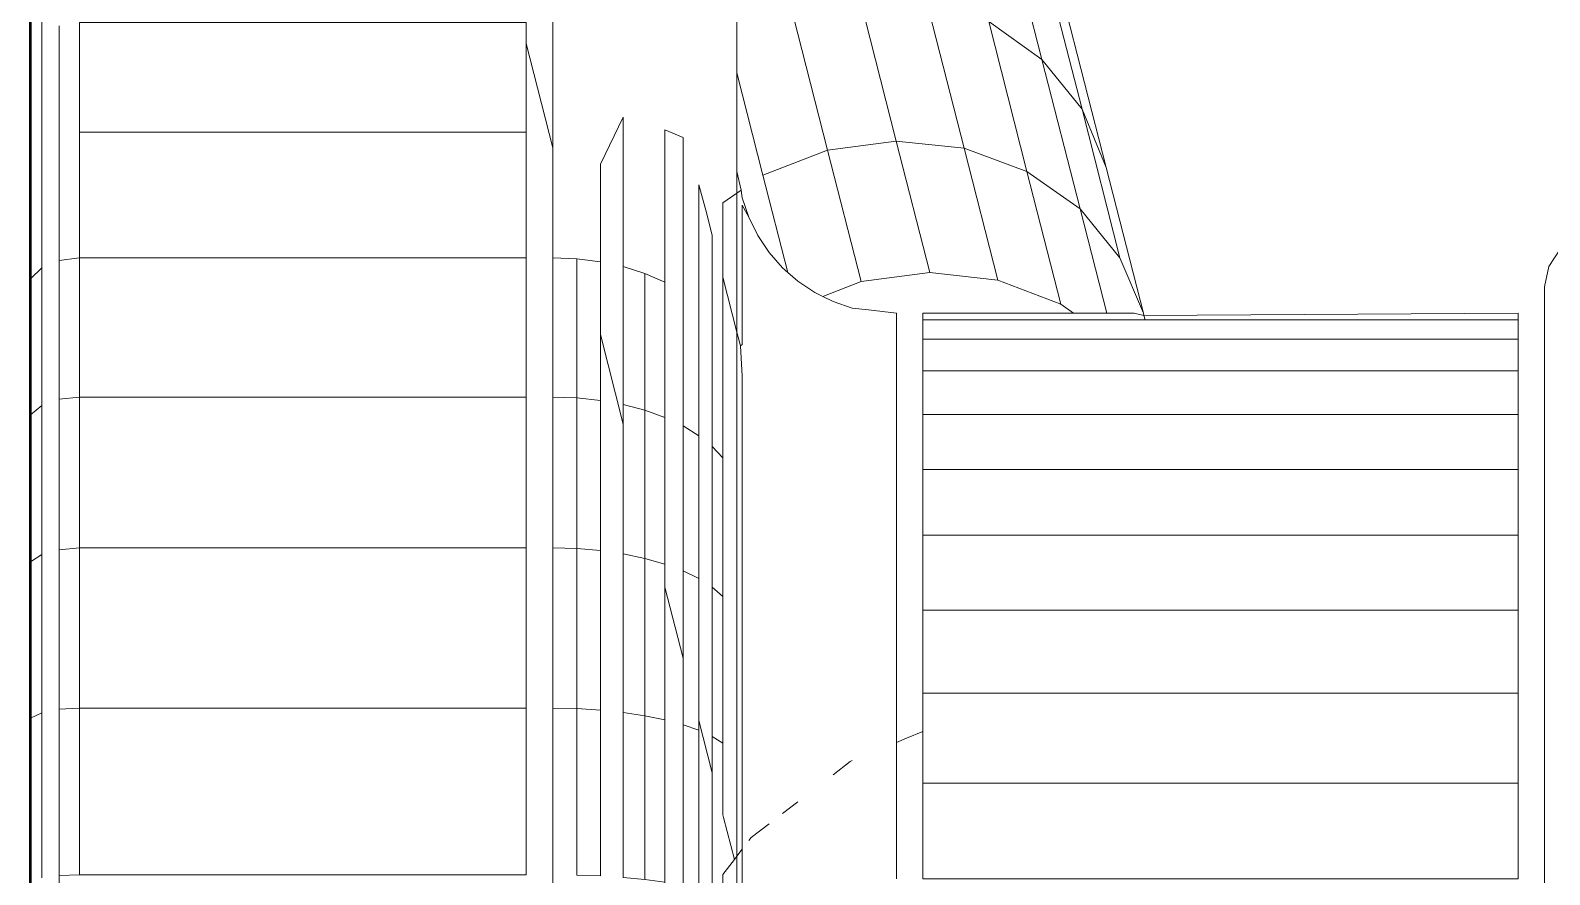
# Model space of a CAD drawing. Header units: millimetres. Extents: x 81693 to 98868, y 6565 to 11437.
# Drawn here: x 83268.793 to 83271.652, y 9398.367 to 9399.955 of the extents above; entities that cross this region are included whole.
import ezdxf

# ---------------------------------------------------------------- set-up
doc = ezdxf.new("R2010")
doc.units = ezdxf.units.MM
doc.layers.add('Moveis', color=1, linetype='Continuous', lineweight=9)
doc.layers.add('Parede Baixa', color=5, linetype='Continuous', lineweight=50)
doc.layers.add('Piso', color=55, linetype='Continuous')

# ---------------------------------------------------------------- blocks, each defined once
blk = doc.blocks.new('o')
at = {"layer": 'Moveis'}
for p, q in [((12553.032, 3257.1479), (12553.032, 3251.9879)), ((12553.3786, 3255.2505), (12553.3786, 3254.0492)), ((12554.8986, 3252.9781), (12554.8986, 3254.39)), ((12553.3321, 3254.1169), (12553.3321, 3253.8928)), ((12552.0706, 3253.7797), (12552.0706, 3254.0899)), ((12553.6786, 3253.9122), (12553.6786, 3254.092)), ((12553.7286, 3253.9122), (12553.7286, 3254.092)), ((12554.8486, 3253.9122), (12554.8486, 3254.092)), ((12552.103, 3253.773), (12552.103, 3254.0859)), ((12552.982, 3253.7706), (12552.982, 3254.0844)), ((12553.3522, 3254.0836), (12553.3737, 3254.0556)), ((12553.3737, 3254.0556), (12553.3535, 3253.9767)), ((12553.3737, 3254.0556), (12553.3786, 3254.0492)), ((12553.3786, 3254.0492), (12553.3885, 3254.0362)), ((12553.3786, 3254.0492), (12553.3786, 3253.0635)), ((12553.4009, 3254.0201), (12553.4055, 3254.0141)), ((12553.4055, 3254.0141), (12553.4391, 3253.9883)), ((12553.3535, 3253.9767), (12553.3522, 3253.9714)), ((12553.4644, 3253.9689), (12553.4932, 3253.9468)), ((12553.3321, 3253.8928), (12553.3069, 3253.7941)), ((12553.5594, 3253.896), (12553.5917, 3253.8712)), ((12553.6786, 3253.8352), (12553.6786, 3253.9122)), ((12553.7286, 3253.8145), (12553.7286, 3253.9122)), ((12554.8486, 3253.7427), (12554.8486, 3253.9122)), ((12553.5917, 3253.8712), (12553.5957, 3253.8695)), ((12553.6786, 3253.8352), (12553.6979, 3253.8272)), ((12553.6786, 3253.7515), (12553.6786, 3253.8352)), ((12553.6979, 3253.8272), (12553.7286, 3253.8145)), ((12553.7286, 3253.8145), (12553.7286, 3253.7615)), ((12552.0706, 3253.4819), (12552.0706, 3253.7797)), ((12552.103, 3253.4726), (12552.103, 3253.773)), ((12552.982, 3253.4694), (12552.982, 3253.7706)), ((12553.6786, 3253.7427), (12553.6786, 3253.7515)), ((12553.7286, 3253.7615), (12553.7286, 3253.7427)), ((12553.6786, 3253.6093), (12553.6786, 3253.7427)), ((12553.7286, 3253.5896), (12553.7286, 3253.7427)), ((12554.8486, 3253.5862), (12554.8486, 3253.7427)), ((12553.243, 3253.5433), (12553.2771, 3253.6769)), ((12553.6786, 3253.5862), (12553.6786, 3253.6093)), ((12553.6786, 3253.4453), (12553.6786, 3253.5862)), ((12553.7286, 3253.5862), (12553.7286, 3253.5896)), ((12553.7286, 3253.4453), (12553.7286, 3253.5862)), ((12554.8486, 3253.4453), (12554.8486, 3253.5862)), ((12552.0706, 3253.2012), (12552.0706, 3253.4819)), ((12552.103, 3253.1895), (12552.103, 3253.4726)), ((12552.982, 3253.1854), (12552.982, 3253.4694)), ((12553.6786, 3253.4119), (12553.6786, 3253.4453)), ((12553.7286, 3253.424), (12553.7286, 3253.4453)), ((12554.8486, 3253.322), (12554.8486, 3253.4453)), ((12553.6786, 3253.322), (12553.6786, 3253.4119)), ((12553.7286, 3253.3943), (12553.7286, 3253.424)), ((12553.7286, 3253.322), (12553.7286, 3253.3943)), ((12553.6786, 3253.2281), (12553.6786, 3253.322)), ((12553.7286, 3253.2184), (12553.7286, 3253.322)), ((12554.8486, 3253.2184), (12554.8486, 3253.322)), ((12553.1217, 3253.0679), (12553.1646, 3253.2362)), ((12552.0706, 3252.942), (12552.0706, 3253.2012)), ((12553.6786, 3253.2184), (12553.6786, 3253.2281)), ((12553.6786, 3253.1918), (12553.6786, 3253.2184)), ((12553.7286, 3253.1853), (12553.7286, 3253.2184)), ((12554.8486, 3253.136), (12554.8486, 3253.2184)), ((12552.103, 3252.9282), (12552.103, 3253.1895)), ((12552.982, 3252.9233), (12552.982, 3253.1854)), ((12553.6786, 3253.136), (12553.6786, 3253.1918)), ((12553.7286, 3253.136), (12553.7286, 3253.1853)), ((12553.6786, 3253.0763), (12553.6786, 3253.136)), ((12553.7286, 3253.0763), (12553.7286, 3253.136)), ((12554.8486, 3253.0763), (12554.8486, 3253.136)), ((12553.3786, 3252.8016), (12553.3786, 3253.0635)), ((12553.6786, 3253.04), (12553.6786, 3253.0763)), ((12553.7286, 3253.04), (12553.7286, 3253.0763)), ((12554.8486, 3253.04), (12554.8486, 3253.0763)), ((12553.6786, 3253.0279), (12553.6786, 3253.04)), ((12553.7286, 3253.0279), (12553.7286, 3253.04)), ((12554.1445, 3253.0318), (12554.1259, 3253.0279)), ((12554.1435, 3253.0279), (12554.1445, 3253.0318)), ((12554.1466, 3253.04), (12554.1445, 3253.0318)), ((12554.8486, 3253.0279), (12554.1445, 3253.0318)), ((12554.8486, 3253.0279), (12554.8486, 3253.04)), ((12553.5594, 3253.0056), (12553.54, 3252.996)), ((12553.5957, 3253.0179), (12553.5594, 3253.0056)), ((12553.6259, 3253.0215), (12553.5957, 3253.0179)), ((12553.6786, 3253.0279), (12553.6259, 3253.0215)), ((12553.761, 3253.0279), (12553.7286, 3253.0279)), ((12553.8855, 3253.0279), (12553.761, 3253.0279)), ((12553.9924, 3253.0279), (12553.8855, 3253.0279)), ((12554.0122, 3253.0279), (12553.9924, 3253.0279)), ((12554.0744, 3253.0279), (12554.0122, 3253.0279)), ((12554.1435, 3253.0279), (12554.0735, 3252.7536)), ((12554.1259, 3253.0279), (12554.0744, 3253.0279)), ((12553.525, 3252.9886), (12553.4932, 3252.9673)), ((12553.54, 3252.996), (12553.525, 3252.9886)), ((12554.8986, 3252.9781), (12554.9062, 3252.9397)), ((12552.0489, 3252.9627), (12552.0706, 3252.942)), ((12553.4743, 3252.9508), (12553.4644, 3252.9421)), ((12553.4932, 3252.9673), (12553.4743, 3252.9508)), ((12552.0706, 3252.7085), (12552.0706, 3252.942)), ((12552.103, 3252.6927), (12552.103, 3252.9282)), ((12552.982, 3252.6871), (12552.982, 3252.9233)), ((12553.032, 3252.9233), (12553.0772, 3252.9252)), ((12553.4644, 3252.9421), (12553.4391, 3252.9133)), ((12554.9062, 3252.9397), (12554.9279, 3252.9072)), ((12553.4391, 3252.9133), (12553.4178, 3252.8814)), ((12553.4178, 3252.8814), (12553.4009, 3252.847)), ((12553.4009, 3252.847), (12553.3885, 3252.8107)), ((12553.3786, 3252.761), (12553.3786, 3252.8016)), ((12553.3885, 3252.8107), (12553.3866, 3252.796)), ((12553.3866, 3252.796), (12553.3786, 3252.761)), ((12553.3786, 3252.761), (12553.3786, 3252.5756)), ((12553.9478, 3252.2607), (12554.0735, 3252.7536)), ((12553.032, 3252.7164), (12552.982, 3252.5204)), ((12552.0706, 3252.5044), (12552.0706, 3252.7085)), ((12552.103, 3252.4868), (12552.103, 3252.6927)), ((12552.982, 3252.5204), (12552.982, 3252.6871)), ((12553.2771, 3252.6972), (12553.243, 3252.6824)), ((12553.3786, 3252.4756), (12553.3786, 3252.5756)), ((12552.982, 3252.4806), (12552.982, 3252.5204)), ((12552.0706, 3252.3327), (12552.0706, 3252.5044))]:
    blk.add_line(p, q, dxfattribs=at)
for points, invisible_edges in [([(12552.982, 3254.0844), (12553.032, 3257.1479), (12552.982, 3253.7706)], 3), ([(12552.982, 3254.0844), (12553.032, 3257.1479), (12552.982, 3253.7706)], 3), ([(12552.982, 3254.0844), (12553.032, 3257.1479), (12552.982, 3253.7706)], 3), ([(12552.982, 3254.0844), (12553.032, 3257.1479), (12552.982, 3253.7706)], 3), ([(12552.982, 3254.0844), (12553.032, 3257.1479), (12552.982, 3253.7706)], 3), ([(12552.0706, 3253.7797), (12552.103, 3257.1402), (12552.0706, 3253.4819)], 3), ([(12553.1217, 3254.0866), (12553.1217, 3257.0554), (12553.1217, 3253.7743)], 3), ([(12553.1217, 3253.7743), (12553.1217, 3257.0554), (12553.1217, 3253.4744)], 3), ([(12552.103, 3255.3628), (12552.103, 3253.1895), (12552.103, 3255.6631)], 3), ([(12552.103, 3253.1895), (12552.103, 3255.3628), (12552.103, 3253.4726)], 3), ([(12552.103, 3253.4726), (12552.103, 3255.3628), (12552.103, 3255.0499)], 13), ([(12553.3885, 3255.2635), (12553.3786, 3254.0492), (12553.3786, 3255.2505)], 1), ([(12553.3737, 3254.0556), (12553.3786, 3255.2505), (12553.3786, 3254.0492)], 1), ([(12552.103, 3253.4726), (12552.103, 3255.0499), (12552.103, 3254.7294)], 13), ([(12552.0706, 3254.0899), (12552.0706, 3254.728), (12552.0706, 3253.7797)], 3), ([(12552.103, 3253.4726), (12552.103, 3254.7294), (12552.103, 3254.4064)], 13), ([(12553.3786, 3254.0492), (12553.3885, 3254.4575), (12553.3885, 3254.0362)], 3), ([(12553.3885, 3254.0362), (12553.3885, 3254.4575), (12553.3885, 3254.2386)], 1), ([(12552.103, 3253.4726), (12552.103, 3254.4064), (12552.103, 3254.0859)], 13), ([(12553.3522, 3254.4193), (12553.3522, 3254.0836), (12553.3522, 3254.1245)], 1), ([(12553.3522, 3254.0836), (12553.3522, 3254.4193), (12553.3737, 3254.0556)], 3), ([(12554.9062, 3252.9397), (12554.8986, 3254.39), (12554.9098, 3254.4171)], 13), ([(12554.9062, 3252.9397), (12554.9098, 3254.4171), (12554.9279, 3252.9072)], 3), ([(12554.8486, 3254.092), (12554.8986, 3254.39), (12554.8486, 3253.9122)], 3), ([(12554.8486, 3253.9122), (12554.8986, 3254.39), (12554.8986, 3252.9781)], 13), ([(12554.8486, 3254.092), (12554.8986, 3254.39), (12554.8486, 3253.9122)], 3), ([(12554.8486, 3253.9122), (12554.8986, 3254.39), (12554.8986, 3252.9781)], 13), ([(12554.8486, 3254.092), (12554.8986, 3254.39), (12554.8486, 3253.9122)], 3), ([(12554.8486, 3253.9122), (12554.8986, 3254.39), (12554.8986, 3252.9781)], 13), ([(12554.8486, 3254.092), (12554.8986, 3254.39), (12554.8486, 3253.9122)], 3), ([(12554.8486, 3253.9122), (12554.8986, 3254.39), (12554.8986, 3252.9781)], 13), ([(12554.8486, 3254.092), (12554.8986, 3254.39), (12554.8486, 3253.9122)], 3), ([(12554.8486, 3253.9122), (12554.8986, 3254.39), (12554.8986, 3252.9781)], 13), ([(12554.8986, 3254.39), (12554.9062, 3252.9397), (12554.8986, 3252.9781)], 1), ([(12553.243, 3254.2477), (12553.243, 3253.7927), (12553.243, 3254.0979)], 1), ([(12553.243, 3253.7927), (12553.243, 3254.2477), (12553.2626, 3254.2003)], 13), ([(12553.3069, 3254.1098), (12553.3321, 3254.1169), (12553.3069, 3253.8125)], 3), ([(12553.3069, 3253.8125), (12553.3321, 3254.1169), (12553.3069, 3253.7941)], 3), ([(12553.3069, 3253.7941), (12553.3321, 3254.1169), (12553.3321, 3253.8928)], 1), ([(12552.0489, 3253.7897), (12552.0706, 3254.0899), (12552.0706, 3253.7797)], 1), ([(12553.2053, 3254.0931), (12553.1646, 3253.7788), (12553.1646, 3254.0894)], 1), ([(12553.1646, 3253.7788), (12553.2053, 3254.0931), (12553.2053, 3253.785)], 1), ([(12553.1646, 3254.0894), (12553.1646, 3253.4806), (12553.1646, 3253.2362)], 13), ([(12553.1646, 3253.4806), (12553.1646, 3254.0894), (12553.1646, 3253.7788)], 1), ([(12553.243, 3254.0979), (12553.2053, 3253.785), (12553.2053, 3254.0931)], 1), ([(12553.2053, 3253.785), (12553.243, 3254.0979), (12553.243, 3253.7927)], 1), ([(12553.3069, 3254.1098), (12553.2771, 3253.802), (12553.2771, 3254.1035)], 1), ([(12553.2771, 3253.802), (12553.3069, 3254.1098), (12553.3069, 3253.8125)], 1), ([(12553.2771, 3253.6769), (12553.2771, 3254.1035), (12553.2771, 3253.802)], 1), ([(12554.8486, 3254.092), (12553.7286, 3253.9122), (12553.7286, 3254.092)], 1), ([(12553.7286, 3253.9122), (12554.8486, 3254.092), (12554.8486, 3253.9122)], 1), ([(12552.1413, 3254.0844), (12552.103, 3253.773), (12552.103, 3254.0859)], 1), ([(12552.103, 3253.4726), (12552.103, 3254.0859), (12552.103, 3253.773)], 1), ([(12552.103, 3253.773), (12552.1413, 3254.0844), (12552.1413, 3253.7706)], 1), ([(12552.982, 3254.0844), (12552.1413, 3253.7706), (12552.1413, 3254.0844)], 1), ([(12552.1413, 3253.7706), (12552.982, 3254.0844), (12552.982, 3253.7706)], 1), ([(12553.032, 3253.7706), (12553.0772, 3254.085), (12553.0772, 3253.7715)], 1), ([(12553.1217, 3254.0866), (12553.0772, 3253.7715), (12553.0772, 3254.085)], 1), ([(12553.0772, 3253.7715), (12553.1217, 3254.0866), (12553.1217, 3253.7743)], 1), ([(12553.3786, 3253.0635), (12553.3535, 3253.9767), (12553.3737, 3254.0556)], 13), ([(12553.3786, 3253.0635), (12553.3737, 3254.0556), (12553.3786, 3254.0492)], 1), ([(12553.3786, 3254.0492), (12553.3851, 3253.0892), (12553.3786, 3253.0635)], 1), ([(12553.3851, 3253.0892), (12553.3786, 3254.0492), (12553.3885, 3254.0362)], 13), ([(12553.3851, 3253.0892), (12553.3885, 3254.0362), (12553.3885, 3253.1463)], 3), ([(12553.3885, 3253.4478), (12553.3885, 3254.0362), (12553.3885, 3254.0249)], 13), ([(12553.3885, 3253.4478), (12553.3885, 3254.0249), (12553.3885, 3253.8197)], 13), ([(12553.3535, 3253.9767), (12553.3522, 3253.8367), (12553.3522, 3253.9714)], 1), ([(12553.3522, 3253.8367), (12553.3535, 3253.9767), (12553.3522, 3253.5605)], 3), ([(12553.3522, 3253.5605), (12553.3535, 3253.9767), (12553.3522, 3253.3001)], 3), ([(12553.3321, 3253.8928), (12553.3069, 3253.5271), (12553.3069, 3253.7941)], 1), ([(12553.3069, 3253.5271), (12553.3321, 3253.8928), (12553.3069, 3253.2581)], 3), ([(12553.3321, 3253.0338), (12553.3321, 3253.8928), (12553.3321, 3253.2783)], 3), ([(12553.3321, 3253.2783), (12553.3321, 3253.8928), (12553.3321, 3253.5431)], 3), ([(12553.3321, 3253.5431), (12553.3321, 3253.8928), (12553.3321, 3253.8242)], 1), ([(12554.8486, 3253.9122), (12553.7286, 3253.8145), (12553.7286, 3253.9122)], 1), ([(12553.7286, 3253.8145), (12554.8486, 3253.9122), (12553.7286, 3253.7615)], 3), ([(12553.7286, 3253.7615), (12554.8486, 3253.9122), (12553.7286, 3253.7427)], 3), ([(12553.7286, 3253.7427), (12554.8486, 3253.9122), (12554.8486, 3253.7427)], 1), ([(12554.8486, 3253.4453), (12554.8486, 3253.7427), (12554.8486, 3253.9122)], 13), ([(12554.8486, 3253.4453), (12554.8486, 3253.7427), (12554.8486, 3253.9122)], 13), ([(12554.8486, 3253.4453), (12554.8486, 3253.7427), (12554.8486, 3253.9122)], 13), ([(12554.8486, 3253.4453), (12554.8486, 3253.7427), (12554.8486, 3253.9122)], 13), ([(12554.8486, 3253.4453), (12554.8486, 3253.7427), (12554.8486, 3253.9122)], 13), ([(12553.3522, 3253.8367), (12553.3321, 3253.5431), (12553.3321, 3253.8242)], 1), ([(12553.3321, 3253.5431), (12553.3522, 3253.8367), (12553.3522, 3253.5605)], 1), ([(12553.3069, 3253.5271), (12553.2771, 3253.802), (12553.3069, 3253.8125)], 13), ([(12553.3069, 3253.5271), (12553.2771, 3253.6769), (12553.2771, 3253.802)], 13), ([(12553.3069, 3253.5271), (12553.3069, 3253.8125), (12553.3069, 3253.7941)], 1), ([(12553.3885, 3253.4478), (12553.3885, 3253.8197), (12553.3885, 3253.6264)], 1), ([(12552.0489, 3253.4957), (12552.0706, 3253.7797), (12552.0706, 3253.4819)], 1), ([(12552.1413, 3253.7706), (12552.103, 3253.4726), (12552.103, 3253.773)], 1), ([(12553.1217, 3253.4744), (12553.0772, 3253.7715), (12553.1217, 3253.7743)], 1), ([(12553.2053, 3253.785), (12553.1646, 3253.4806), (12553.1646, 3253.7788)], 1), ([(12553.1646, 3253.4806), (12553.2053, 3253.785), (12553.2053, 3253.4891)], 1), ([(12553.243, 3253.7927), (12553.2053, 3253.4891), (12553.2053, 3253.785)], 1), ([(12553.2053, 3253.4891), (12553.243, 3253.7927), (12553.243, 3253.5433)], 13), ([(12553.243, 3253.7927), (12553.2771, 3253.6769), (12553.243, 3253.5433)], 1), ([(12552.103, 3253.4726), (12552.1413, 3253.7706), (12552.1413, 3253.4694)], 1), ([(12552.1413, 3253.7706), (12552.982, 3253.4694), (12552.1413, 3253.4694)], 1), ([(12552.982, 3253.4694), (12552.1413, 3253.7706), (12552.982, 3253.7706)], 1), ([(12552.982, 3252.5204), (12552.982, 3253.4694), (12552.982, 3253.7706)], 13), ([(12552.982, 3252.5204), (12552.982, 3253.7706), (12553.032, 3252.7164)], 3), ([(12552.982, 3252.5204), (12552.982, 3253.4694), (12552.982, 3253.7706)], 13), ([(12552.982, 3252.5204), (12552.982, 3253.7706), (12553.032, 3252.7164)], 3), ([(12552.982, 3252.5204), (12552.982, 3253.4694), (12552.982, 3253.7706)], 13), ([(12552.982, 3252.5204), (12552.982, 3253.7706), (12553.032, 3252.7164)], 3), ([(12552.982, 3252.5204), (12552.982, 3253.4694), (12552.982, 3253.7706)], 13), ([(12552.982, 3252.5204), (12552.982, 3253.7706), (12553.032, 3252.7164)], 3), ([(12552.982, 3252.5204), (12552.982, 3253.4694), (12552.982, 3253.7706)], 13), ([(12552.982, 3252.5204), (12552.982, 3253.7706), (12553.032, 3252.7164)], 3), ([(12553.032, 3253.4694), (12553.0772, 3253.7715), (12553.0772, 3253.4706)], 1), ([(12553.0772, 3253.7715), (12553.1217, 3253.4744), (12553.0772, 3253.4706)], 1), ([(12554.8486, 3253.7427), (12553.7286, 3253.5896), (12553.7286, 3253.7427)], 1), ([(12553.7286, 3253.5896), (12554.8486, 3253.7427), (12553.7286, 3253.5862)], 3), ([(12553.7286, 3253.5862), (12554.8486, 3253.7427), (12554.8486, 3253.5862)], 1), ([(12554.8486, 3253.7427), (12554.8486, 3253.4453), (12554.8486, 3253.5862)], 1), ([(12554.8486, 3253.7427), (12554.8486, 3253.4453), (12554.8486, 3253.5862)], 1), ([(12554.8486, 3253.7427), (12554.8486, 3253.4453), (12554.8486, 3253.5862)], 1), ([(12554.8486, 3253.7427), (12554.8486, 3253.4453), (12554.8486, 3253.5862)], 1), ([(12554.8486, 3253.7427), (12554.8486, 3253.4453), (12554.8486, 3253.5862)], 1), ([(12553.243, 3253.2238), (12553.243, 3253.5433), (12553.2771, 3253.6769)], 13), ([(12553.243, 3253.2238), (12553.2771, 3253.6769), (12553.2771, 3253.5126)], 13), ([(12553.2771, 3253.6769), (12553.3069, 3253.5271), (12553.2771, 3253.5126)], 1), ([(12553.7286, 3253.5862), (12554.8486, 3253.4453), (12553.7286, 3253.4453)], 1), ([(12554.8486, 3253.4453), (12553.7286, 3253.5862), (12554.8486, 3253.5862)], 1), ([(12553.3522, 3253.3001), (12553.3321, 3253.5431), (12553.3522, 3253.5605)], 1), ([(12553.2053, 3253.4891), (12553.243, 3253.5433), (12553.243, 3253.4999)], 1), ([(12553.243, 3253.5433), (12553.243, 3253.2238), (12553.243, 3253.4999)], 1), ([(12553.3069, 3253.5271), (12553.2771, 3253.2398), (12553.2771, 3253.5126)], 1), ([(12553.2771, 3253.2398), (12553.3069, 3253.5271), (12553.3069, 3253.2581)], 1), ([(12553.3321, 3253.5431), (12553.3522, 3253.3001), (12553.3321, 3253.2783)], 1), ([(12552.0706, 3253.2012), (12552.0489, 3253.4957), (12552.0706, 3253.4819)], 1), ([(12553.2053, 3253.2103), (12553.1646, 3253.4806), (12553.2053, 3253.4891)], 1), ([(12553.243, 3253.2238), (12553.2053, 3253.4891), (12553.243, 3253.4999)], 1), ([(12553.2053, 3253.4891), (12553.243, 3253.2238), (12553.2053, 3253.2103)], 1), ([(12553.2771, 3253.2398), (12553.2771, 3252.988), (12553.2771, 3253.5126)], 2), ([(12552.0706, 3253.4819), (12552.0706, 3252.942), (12552.0706, 3253.2012)], 1), ([(12552.0706, 3252.5044), (12552.0706, 3253.4819), (12552.0706, 3252.3327)], 3), ([(12552.0706, 3252.3327), (12552.0706, 3253.4819), (12552.0706, 3252.1963)], 3), ([(12552.0706, 3252.1963), (12552.0706, 3253.4819), (12552.0706, 3252.0974)], 3), ([(12552.0706, 3252.0974), (12552.0706, 3253.4819), (12552.0706, 3252.0373)], 3), ([(12552.0706, 3252.0172), (12552.0706, 3253.4819), (12552.103, 3251.9955)], 3), ([(12552.103, 3253.4726), (12552.1413, 3253.1854), (12552.103, 3253.1895)], 1), ([(12552.1413, 3253.1854), (12552.103, 3253.4726), (12552.1413, 3253.4694)], 1), ([(12552.1413, 3253.4694), (12552.982, 3253.1854), (12552.1413, 3253.1854)], 1), ([(12552.982, 3253.1854), (12552.1413, 3253.4694), (12552.982, 3253.4694)], 1), ([(12552.982, 3253.4694), (12552.982, 3252.9233), (12552.982, 3253.1854)], 1), ([(12552.982, 3253.4694), (12552.982, 3252.9233), (12552.982, 3253.1854)], 1), ([(12552.982, 3253.4694), (12552.982, 3252.9233), (12552.982, 3253.1854)], 1), ([(12552.982, 3253.4694), (12552.982, 3252.9233), (12552.982, 3253.1854)], 1), ([(12552.982, 3253.4694), (12552.982, 3252.9233), (12552.982, 3253.1854)], 1), ([(12553.0772, 3253.187), (12553.032, 3253.4694), (12553.0772, 3253.4706)], 1), ([(12553.1217, 3253.1918), (12553.0772, 3253.4706), (12553.1217, 3253.4744)], 1), ([(12553.0772, 3253.4706), (12553.1217, 3253.1918), (12553.0772, 3253.187)], 1), ([(12553.1646, 3253.2362), (12553.1217, 3253.1918), (12553.1217, 3253.4744)], 13), ([(12553.2053, 3253.2103), (12553.1646, 3253.2362), (12553.1646, 3253.4806)], 13), ([(12553.3885, 3253.1463), (12553.3885, 3253.4478), (12553.3885, 3253.287)], 1), ([(12554.8486, 3253.4453), (12553.7286, 3253.424), (12553.7286, 3253.4453)], 1), ([(12553.7286, 3253.424), (12554.8486, 3253.4453), (12553.7286, 3253.3943)], 3), ([(12553.7286, 3253.3943), (12554.8486, 3253.4453), (12553.7286, 3253.322)], 3), ([(12553.7286, 3253.322), (12554.8486, 3253.4453), (12554.8486, 3253.322)], 1), ([(12554.8486, 3253.4453), (12554.8486, 3253.2184), (12554.8486, 3253.322)], 1), ([(12554.8486, 3253.0763), (12554.8486, 3253.4453), (12554.8486, 3253.04)], 3), ([(12554.8486, 3253.4453), (12554.8486, 3253.2184), (12554.8486, 3253.322)], 1), ([(12554.8486, 3253.0763), (12554.8486, 3253.4453), (12554.8486, 3253.04)], 3), ([(12554.8486, 3253.4453), (12554.8486, 3253.2184), (12554.8486, 3253.322)], 1), ([(12554.8486, 3253.0763), (12554.8486, 3253.4453), (12554.8486, 3253.04)], 3), ([(12554.8486, 3253.4453), (12554.8486, 3253.2184), (12554.8486, 3253.322)], 1), ([(12554.8486, 3253.0763), (12554.8486, 3253.4453), (12554.8486, 3253.04)], 3), ([(12554.8486, 3253.4453), (12554.8486, 3253.2184), (12554.8486, 3253.322)], 1), ([(12554.8486, 3253.0763), (12554.8486, 3253.4453), (12554.8486, 3253.04)], 3), ([(12553.7286, 3253.322), (12554.8486, 3253.2184), (12553.7286, 3253.2184)], 1), ([(12554.8486, 3253.2184), (12553.7286, 3253.322), (12554.8486, 3253.322)], 1), ([(12553.3522, 3253.3001), (12553.3522, 3252.9601), (12553.3522, 3253.0597)], 1), ([(12553.3522, 3252.9601), (12553.3522, 3253.3001), (12553.3786, 3253.0635)], 3), ([(12553.3069, 3253.2581), (12553.3069, 3252.786), (12553.3069, 3253.0097)], 1), ([(12553.3069, 3252.786), (12553.3069, 3253.2581), (12553.3218, 3252.8409)], 3), ([(12553.1217, 3252.7474), (12553.1217, 3253.0679), (12553.1646, 3253.2362)], 13), ([(12553.1217, 3252.7474), (12553.1646, 3253.2362), (12553.1646, 3253.1996)], 13), ([(12553.1217, 3253.1918), (12553.1646, 3253.2362), (12553.1217, 3253.0679)], 1), ([(12553.1646, 3253.2362), (12553.2053, 3253.2103), (12553.1646, 3253.1996)], 1), ([(12552.0706, 3252.942), (12552.0489, 3253.2186), (12552.0706, 3253.2012)], 1), ([(12553.2053, 3253.2103), (12553.1646, 3252.9401), (12553.1646, 3253.1996)], 1), ([(12553.1646, 3252.9401), (12553.2053, 3253.2103), (12553.2053, 3252.9529)], 1), ([(12553.243, 3253.2238), (12553.2053, 3252.9529), (12553.2053, 3253.2103)], 1), ([(12553.2053, 3252.9529), (12553.243, 3253.2238), (12553.243, 3252.969)], 1), ([(12553.243, 3253.2238), (12553.243, 3252.7393), (12553.243, 3252.969)], 1), ([(12553.243, 3252.7393), (12553.243, 3253.2238), (12553.243, 3252.6824)], 3), ([(12553.243, 3252.6824), (12553.243, 3253.2238), (12553.2771, 3252.6972)], 3), ([(12554.8486, 3253.2184), (12553.7286, 3253.1853), (12553.7286, 3253.2184)], 1), ([(12553.7286, 3253.1853), (12554.8486, 3253.2184), (12553.7286, 3253.136)], 3), ([(12553.7286, 3253.136), (12554.8486, 3253.2184), (12554.8486, 3253.136)], 1), ([(12554.8486, 3253.0763), (12554.8486, 3253.136), (12554.8486, 3253.2184)], 12), ([(12554.8486, 3253.0763), (12554.8486, 3253.136), (12554.8486, 3253.2184)], 12), ([(12554.8486, 3253.0763), (12554.8486, 3253.136), (12554.8486, 3253.2184)], 12), ([(12554.8486, 3253.0763), (12554.8486, 3253.136), (12554.8486, 3253.2184)], 12), ([(12554.8486, 3253.0763), (12554.8486, 3253.136), (12554.8486, 3253.2184)], 12), ([(12552.1413, 3253.1854), (12552.103, 3252.9282), (12552.103, 3253.1895)], 1), ([(12552.103, 3252.6927), (12552.103, 3253.1895), (12552.103, 3252.9282)], 1), ([(12552.103, 3252.9282), (12552.1413, 3253.1854), (12552.1413, 3252.9233)], 1), ([(12552.982, 3253.1854), (12552.1413, 3252.9233), (12552.1413, 3253.1854)], 1), ([(12552.1413, 3252.9233), (12552.982, 3253.1854), (12552.982, 3252.9233)], 1), ([(12553.0772, 3252.9252), (12553.032, 3253.1854), (12553.0772, 3253.187)], 1), ([(12553.1217, 3253.1918), (12553.0772, 3252.9252), (12553.0772, 3253.187)], 1), ([(12553.0772, 3252.9252), (12553.1217, 3253.1918), (12553.1217, 3253.0679)], 13), ([(12553.1646, 3252.7064), (12553.1646, 3253.1996), (12553.1646, 3252.9401)], 1), ([(12553.7286, 3253.136), (12554.8486, 3253.0763), (12553.7286, 3253.0763)], 1), ([(12554.8486, 3253.0763), (12553.7286, 3253.136), (12554.8486, 3253.136)], 1), ([(12553.3851, 3253.0892), (12553.3786, 3252.8016), (12553.3786, 3253.0635)], 1), ([(12553.3786, 3252.8016), (12553.3851, 3253.0892), (12553.3866, 3252.796)], 3), ([(12553.3866, 3252.796), (12553.3851, 3253.0892), (12553.3885, 3253.0868)], 13), ([(12553.3866, 3252.796), (12553.3885, 3253.0868), (12553.3885, 3252.8107)], 3), ([(12553.3885, 3252.8107), (12553.3885, 3253.0868), (12553.3885, 3253.0281)], 13), ([(12553.0772, 3252.9252), (12553.1217, 3253.0679), (12553.1217, 3252.9308)], 1), ([(12553.1217, 3253.0679), (12553.1217, 3252.7474), (12553.1217, 3252.9308)], 1), ([(12553.3786, 3253.0635), (12553.3522, 3252.8431), (12553.3522, 3252.9601)], 1), ([(12553.3522, 3252.8431), (12553.3786, 3253.0635), (12553.3522, 3252.8199)], 3), ([(12553.3522, 3252.8199), (12553.3786, 3253.0635), (12553.3786, 3252.8016)], 1), ([(12554.8486, 3253.0763), (12553.7286, 3253.04), (12553.7286, 3253.0763)], 1), ([(12553.7286, 3253.04), (12554.8486, 3253.0763), (12553.7641, 3253.04)], 3), ([(12553.7641, 3253.04), (12554.8486, 3253.0763), (12553.8886, 3253.04)], 3), ([(12553.8886, 3253.04), (12554.8486, 3253.0763), (12553.9955, 3253.04)], 3), ([(12553.9955, 3253.04), (12554.8486, 3253.0763), (12554.0291, 3253.04)], 3), ([(12554.0291, 3253.04), (12554.8486, 3253.0763), (12554.0775, 3253.04)], 3), ([(12554.0775, 3253.04), (12554.8486, 3253.0763), (12554.129, 3253.04)], 3), ([(12554.129, 3253.04), (12554.8486, 3253.0763), (12554.1466, 3253.04)], 3), ([(12554.1466, 3253.04), (12554.8486, 3253.0763), (12554.8486, 3253.04)], 1), ([(12553.3321, 3252.8815), (12553.3218, 3252.8409), (12553.3321, 3253.0338)], 2), ([(12557.2274, 3250.7077), (12554.1435, 3253.0279), (12554.1445, 3253.0318)], 13), ([(12557.2274, 3250.7077), (12554.1435, 3253.0279), (12554.1445, 3253.0318)], 13), ([(12557.2274, 3250.7077), (12554.1435, 3253.0279), (12554.1445, 3253.0318)], 13), ([(12557.2274, 3250.7077), (12554.1435, 3253.0279), (12554.1445, 3253.0318)], 13), ([(12557.2274, 3250.7077), (12554.1435, 3253.0279), (12554.1445, 3253.0318)], 13), ([(12554.1466, 3253.04), (12554.8486, 3253.0279), (12554.1445, 3253.0318)], 1), ([(12554.9279, 3252.9072), (12554.1445, 3253.0318), (12554.9062, 3252.9397)], 3), ([(12554.9062, 3252.9397), (12554.1445, 3253.0318), (12554.8486, 3253.0279)], 13), ([(12554.9279, 3252.9072), (12554.1445, 3253.0318), (12554.9062, 3252.9397)], 3), ([(12554.9062, 3252.9397), (12554.1445, 3253.0318), (12554.8486, 3253.0279)], 13), ([(12554.9279, 3252.9072), (12554.1445, 3253.0318), (12554.9062, 3252.9397)], 3), ([(12554.9062, 3252.9397), (12554.1445, 3253.0318), (12554.8486, 3253.0279)], 13), ([(12554.9279, 3252.9072), (12554.1445, 3253.0318), (12554.9062, 3252.9397)], 3), ([(12554.9062, 3252.9397), (12554.1445, 3253.0318), (12554.8486, 3253.0279)], 13), ([(12554.9279, 3252.9072), (12554.1445, 3253.0318), (12554.9062, 3252.9397)], 3), ([(12554.9062, 3252.9397), (12554.1445, 3253.0318), (12554.8486, 3253.0279)], 13), ([(12554.8486, 3253.0279), (12554.1466, 3253.04), (12554.8486, 3253.04)], 1), ([(12554.9062, 3252.9397), (12554.8486, 3253.0279), (12554.8486, 3253.04)], 13), ([(12554.9062, 3252.9397), (12554.8486, 3253.04), (12554.8986, 3252.9781)], 3), ([(12554.9062, 3252.9397), (12554.8486, 3253.0279), (12554.8486, 3253.04)], 13), ([(12554.9062, 3252.9397), (12554.8486, 3253.04), (12554.8986, 3252.9781)], 3), ([(12554.9062, 3252.9397), (12554.8486, 3253.0279), (12554.8486, 3253.04)], 13), ([(12554.9062, 3252.9397), (12554.8486, 3253.04), (12554.8986, 3252.9781)], 3), ([(12554.9062, 3252.9397), (12554.8486, 3253.0279), (12554.8486, 3253.04)], 13), ([(12554.9062, 3252.9397), (12554.8486, 3253.04), (12554.8986, 3252.9781)], 3), ([(12554.9062, 3252.9397), (12554.8486, 3253.0279), (12554.8486, 3253.04)], 13), ([(12554.9062, 3252.9397), (12554.8486, 3253.04), (12554.8986, 3252.9781)], 3), ([(12553.3885, 3252.9341), (12553.3885, 3252.8659), (12553.3885, 3253.0281)], 2), ([(12553.9242, 3252.7608), (12553.8696, 3252.9656), (12553.9879, 3253.0104)], 1), ([(12553.9879, 3253.0104), (12554.0242, 3252.8311), (12553.9242, 3252.7608)], 1), ([(12554.0242, 3252.8311), (12553.9879, 3253.0104), (12554.0122, 3253.0279)], 13), ([(12554.0242, 3252.8311), (12554.0122, 3253.0279), (12554.0744, 3253.0279)], 1), ([(12557.2274, 3250.7077), (12554.0735, 3252.7536), (12554.1435, 3253.0279)], 13), ([(12557.2274, 3250.7077), (12554.0735, 3252.7536), (12554.1435, 3253.0279)], 13), ([(12557.2274, 3250.7077), (12554.0735, 3252.7536), (12554.1435, 3253.0279)], 13), ([(12557.2274, 3250.7077), (12554.0735, 3252.7536), (12554.1435, 3253.0279)], 13), ([(12557.2274, 3250.7077), (12554.0735, 3252.7536), (12554.1435, 3253.0279)], 13), ([(12554.0735, 3252.7536), (12554.0993, 3252.9236), (12554.1435, 3253.0279)], 1), ([(12553.2771, 3252.6972), (12553.2771, 3252.988), (12553.2771, 3252.7611)], 1), ([(12553.5492, 3252.7209), (12553.4932, 3252.9673), (12553.525, 3252.9886)], 13), ([(12553.5492, 3252.7209), (12553.525, 3252.9886), (12553.54, 3252.996)], 13), ([(12553.5492, 3252.7209), (12553.54, 3252.996), (12553.6122, 3252.968)], 1), ([(12553.4743, 3252.9508), (12553.5492, 3252.7209), (12553.4276, 3252.7677)], 1), ([(12553.5492, 3252.7209), (12553.4743, 3252.9508), (12553.4932, 3252.9673)], 13), ([(12553.6122, 3252.968), (12553.6783, 3252.7037), (12553.5492, 3252.7209)], 1), ([(12553.6783, 3252.7037), (12553.6122, 3252.968), (12553.7415, 3252.9511)], 1), ([(12553.7415, 3252.9511), (12553.8063, 3252.7173), (12553.6783, 3252.7037)], 1), ([(12553.8063, 3252.7173), (12553.7415, 3252.9511), (12553.8696, 3252.9656)], 1), ([(12553.8696, 3252.9656), (12553.9242, 3252.7608), (12553.8063, 3252.7173)], 1), ([(12552.0706, 3252.5044), (12552.0706, 3252.7085), (12552.0706, 3252.942)], 12), ([(12552.982, 3252.9233), (12552.1413, 3252.6871), (12552.1413, 3252.9233)], 1), ([(12552.1413, 3252.6871), (12552.982, 3252.9233), (12552.982, 3252.6871)], 1), ([(12552.982, 3252.9233), (12552.982, 3252.5204), (12552.982, 3252.6871)], 1), ([(12552.982, 3252.9233), (12552.982, 3252.5204), (12552.982, 3252.6871)], 1), ([(12552.982, 3252.9233), (12552.982, 3252.5204), (12552.982, 3252.6871)], 1), ([(12552.982, 3252.9233), (12552.982, 3252.5204), (12552.982, 3252.6871)], 1), ([(12552.982, 3252.9233), (12552.982, 3252.5204), (12552.982, 3252.6871)], 1), ([(12554.028, 3252.644), (12554.0242, 3252.8311), (12554.0993, 3252.9236)], 1), ([(12554.0993, 3252.9236), (12554.0735, 3252.7536), (12554.028, 3252.644)], 1), ([(12553.3885, 3252.8107), (12553.3885, 3252.8659), (12553.3885, 3252.8246)], 13), ([(12553.3885, 3252.8107), (12553.3885, 3252.8246), (12553.4009, 3252.847)], 1), ([(12553.9526, 3252.5504), (12553.9242, 3252.7608), (12554.0242, 3252.8311)], 1), ([(12554.0242, 3252.8311), (12554.028, 3252.644), (12553.9526, 3252.5504)], 1), ([(12553.1217, 3252.7474), (12553.1646, 3252.7064), (12553.1646, 3252.659)], 1), ([(12553.4276, 3252.7677), (12553.3786, 3252.4756), (12553.3786, 3252.5756)], 1), ([(12553.3786, 3252.4756), (12553.4276, 3252.7677), (12553.4769, 3252.4376)], 3), ([(12553.4769, 3252.4376), (12553.4276, 3252.7677), (12553.5492, 3252.7209)], 1), ([(12553.8523, 3252.479), (12553.8063, 3252.7173), (12553.9242, 3252.7608)], 1), ([(12553.9242, 3252.7608), (12553.9526, 3252.5504), (12553.8523, 3252.479)], 1), ([(12557.2599, 3250.6861), (12553.9478, 3252.2607), (12554.0735, 3252.7536)], 13), ([(12557.2599, 3250.6861), (12553.9478, 3252.2607), (12554.0735, 3252.7536)], 13), ([(12557.2599, 3250.6861), (12553.9478, 3252.2607), (12554.0735, 3252.7536)], 13), ([(12557.2599, 3250.6861), (12553.9478, 3252.2607), (12554.0735, 3252.7536)], 13), ([(12557.2599, 3250.6861), (12553.9478, 3252.2607), (12554.0735, 3252.7536)], 13), ([(12553.9478, 3252.2607), (12554.028, 3252.644), (12554.0735, 3252.7536)], 1), ([(12557.2599, 3250.6861), (12554.0735, 3252.7536), (12557.2274, 3250.7077)], 3), ([(12557.2599, 3250.6861), (12554.0735, 3252.7536), (12557.2274, 3250.7077)], 3), ([(12557.2599, 3250.6861), (12554.0735, 3252.7536), (12557.2274, 3250.7077)], 3), ([(12557.2599, 3250.6861), (12554.0735, 3252.7536), (12557.2274, 3250.7077)], 3), ([(12557.2599, 3250.6861), (12554.0735, 3252.7536), (12557.2274, 3250.7077)], 3), ([(12553.5492, 3252.7209), (12553.6061, 3252.4206), (12553.4769, 3252.4376)], 1), ([(12553.6061, 3252.4206), (12553.5492, 3252.7209), (12553.6783, 3252.7037)], 1), ([(12553.7342, 3252.4347), (12553.6783, 3252.7037), (12553.8063, 3252.7173)], 1), ([(12553.8063, 3252.7173), (12553.8523, 3252.479), (12553.7342, 3252.4347)], 1), ([(12552.103, 3251.9955), (12552.103, 3252.6927), (12552.103, 3252.4868)], 13), ([(12552.982, 3252.6871), (12552.1413, 3252.4806), (12552.1413, 3252.6871)], 1), ([(12552.1413, 3252.4806), (12552.982, 3252.6871), (12552.982, 3252.4806)], 3), ([(12552.982, 3252.4806), (12552.982, 3252.6871), (12552.982, 3252.5204)], 1), ([(12553.6783, 3252.7037), (12553.7342, 3252.4347), (12553.6061, 3252.4206)], 1), ([(12553.9001, 3252.1427), (12553.9526, 3252.5504), (12554.028, 3252.644)], 1), ([(12554.028, 3252.644), (12553.9478, 3252.2607), (12553.9001, 3252.1427)], 1), ([(12553.8227, 3252.0412), (12553.8523, 3252.479), (12553.9526, 3252.5504)], 1), ([(12553.9526, 3252.5504), (12553.9001, 3252.1427), (12553.8227, 3252.0412)], 1)]:
    blk.add_3dface(points, dxfattribs=dict(at, invisible_edges=invisible_edges))

msp = doc.modelspace()

# ---------------------------------------------------------------- hatches: boundary and pattern name
at = {"layer": 'Piso'}
h = msp.add_hatch(dxfattribs=at)
h.set_pattern_fill('ANSI37', color=256, scale=15, angle=45)
h.set_pattern_definition([(90, (19898.436, 3622.52), (-47.625, 0), []), (180, (19898.436, 3622.52), (-7e-15, -47.625), [])])
h.paths.add_polyline_path([(83418.7927, 9555.6965), (83417.2927, 9555.6965), (83417.2927, 9553.6965), (83407.2927, 9553.6965), (83407.2927, 9483.1965), (83410.7927, 9483.1965), (83410.7927, 9484.6965, -0.414214), (83411.7927, 9485.6965), (83413.9285, 9485.6965), (83413.8606, 9485.6286), (83414.9391, 9484.55), (83415.2927, 9483.6965, -0.414214), (83415.7927, 9483.1965), (83415.7927, 9480.6965, -0.414214), (83415.2927, 9480.1965), (83414.9391, 9479.3429), (83413.7927, 9478.1965), (83411.7927, 9478.1965, -0.414214), (83410.7927, 9479.1965), (83410.7927, 9480.6965), (83407.2927, 9480.6965), (83407.2927, 9476.6965), (83404.2927, 9476.6965, -0.406817), (83325.318, 9553.6965), (83315.2927, 9553.6965), (83315.2927, 9555.6965), (83313.7927, 9555.6965), (83313.7927, 9465.6965), (83268.7927, 9465.6965), (83268.7927, 9464.5211), (83272.7564, 9464.5211), (83272.7564, 9464.4964), (83272.7564, 9462.8129), (83273.0472, 9462.6152), (83273.2839, 9462.3289), (83273.3233, 9462.2504), (83273.3871, 9462.15), (83273.5248, 9461.7648), (83273.5958, 9461.2726), (83273.5768, 9461.2718), (83273.5768, 9448.3013), (83273.4645, 9447.845), (83273.3465, 9447.6096), (83273.3112, 9447.5177), (83273.0472, 9447.1985), (83272.7211, 9446.9768), (83272.5056, 9446.9238), (83272.2298, 9446.8263), (83272.2624, 9446.8463), (83272.0374, 9447.0393), (83271.9619, 9447.397), (83272.1466, 9447.7357), (83272.2709, 9447.6926), (83272.31, 9447.6961), (83272.346, 9447.7028), (83272.4246, 9447.7395), (83272.5015, 9447.793), (83272.516, 9447.8087), (83272.5823, 9447.889), (83272.6406, 9447.9805), (83272.6822, 9448.0614), (83272.6896, 9448.0818), (83272.7289, 9448.1919), (83272.7592, 9448.3247), (83272.7706, 9448.4203), (83272.777, 9448.5564), (83272.777, 9460.5211), (83268.7927, 9460.5211), (83268.7927, 9430.6067), (83269.0263, 9430.9112), (83269.2946, 9430.9465), (83271.3573, 9430.9465), (83271.6593, 9430.7148), (83271.6946, 9430.4465), (83271.6946, 9429.5141), (83273.4195, 9429.5141), (83273.6915, 9429.5141), (83273.6915, 9427.6965), (83275.6946, 9427.6965), (83275.6946, 9443.9801), (83315.6415, 9443.9801), (83315.9296, 9443.9594), (83317.717, 9443.8556), (83319.7507, 9443.4223), (83321.6967, 9442.6898), (83323.5114, 9441.6747), (83325.154, 9440.3997), (83326.5875, 9438.8936), (83327.7798, 9437.1901), (83328.704, 9435.3275), (83329.3395, 9433.3476), (83329.6718, 9431.2951), (83329.8144, 9429.215), (83329.8857, 9427.1313), (83329.8946, 9426.0888), (83329.8899, 9425.1189), (83418.7927, 9425.1189)])
h.paths.add_polyline_path([(83273.5677, 9461.4675), (83273.5248, 9461.7648), (83273.4923, 9461.8559), (83273.5629, 9461.5689)], flags=17)
h.paths.add_polyline_path([(83404.2927, 9555.6965), (83325.2927, 9555.6965, 0.414214), (83404.2927, 9476.6965), (83404.2927, 9480.6965), (83400.7927, 9480.6965), (83400.7927, 9479.1965, -0.414214), (83399.7927, 9478.1965), (83397.7927, 9478.1965), (83396.6462, 9479.3429), (83396.2927, 9480.1965, -0.414214), (83395.7927, 9480.6965), (83395.7927, 9483.1965, -0.414214), (83396.2927, 9483.6965), (83396.6462, 9484.55), (83397.7927, 9485.6965), (83399.7927, 9485.6965, -0.414214), (83400.7927, 9484.6965), (83400.7927, 9483.1965), (83404.2927, 9483.1965)])
h.paths.add_polyline_path([(83418.7927, 9425.1189), (83329.8899, 9425.1189), (83329.8857, 9424.2617), (83329.8144, 9422.178), (83329.6718, 9420.0979), (83329.3492, 9418.0861), (83328.7353, 9416.1433), (83327.8435, 9414.3114), (83326.6929, 9412.6299), (83325.3084, 9411.135), (83323.7199, 9409.8591), (83321.9616, 9408.8297), (83320.0715, 9408.0689), (83318.0903, 9407.5932), (83316.0608, 9407.4129), (83283.5918, 9407.4129, 0.295045), (83406.074, 9402.7613), (83349.6519, 9402.7613, -1), (83339.6519, 9402.7613, -1), (83349.6519, 9402.7613), (83406.074, 9402.7613, 0.034267), (83418.7927, 9411.5442)])
h.paths.add_polyline_path([(83418.7927, 9411.5442, -0.332676), (83283.5918, 9407.4129), (83275.6946, 9407.4129), (83275.6946, 9413.4905, -0.020734), (83268.7927, 9419.8119), (83268.7927, 9400.4626), (83269.7101, 9400.4626), (83269.9004, 9400.7066), (83270.3083, 9400.7549), (83270.5746, 9400.5436), (83270.6958, 9400.2397), (83270.6703, 9400.2732), (83270.8883, 9399.4187), (83271.6423, 9399.4229), (83271.6423, 9399.5726), (83273.9418, 9399.5726), (83273.9418, 9401.7721), (83274.1206, 9401.7721), (83274.3136, 9401.7721), (83274.4871, 9401.7721), (83274.5165, 9401.7721), (83274.5431, 9401.7721), (83274.5663, 9401.7721), (83274.6125, 9401.7721), (83274.7218, 9401.7721), (83274.7218, 9399.5726), (83275.1423, 9399.5726), (83275.1423, 9396.1926), (83271.7061, 9396.1926), (83271.9075, 9395.4236), (83272.0975, 9394.6789), (83272.7486, 9394.6789), (83272.8013, 9394.6917), (83273.1009, 9394.7803), (83273.4555, 9394.8044), (83273.9485, 9394.9128), (83273.9193, 9394.9023), (83273.917, 9394.8988), (83274.1604, 9394.9424), (83274.7355, 9395.0305), (83275.3205, 9395.0927), (83275.3205, 9395.091), (83276.027, 9395.117), (83276.0375, 9395.0846), (83276.7674, 9395.0846), (83276.7988, 9395.0846), (83277.3178, 9395.0846), (83277.5212, 9394.6931), (83277.6174, 9394.3127), (83277.6836, 9393.8686), (83277.7253, 9393.3511), (83277.7396, 9392.7954), (83277.7247, 9392.202), (83277.7227, 9392.202), (83277.6786, 9391.6485), (83277.6736, 9391.6485), (83277.5817, 9391.0273), (83277.4978, 9390.8675), (83277.3587, 9390.5499), (83277.145, 9390.4984), (83276.7988, 9390.4984), (83275.8892, 9390.4984), (83275.8747, 9390.4899), (83275.2969, 9390.5112), (83274.629, 9390.5821), (83274.6279, 9390.5873), (83273.9214, 9390.6956), (83273.9193, 9390.699), (83273.9019, 9390.7052), (83273.4119, 9390.7999), (83273.0814, 9390.8223), (83273.1235, 9390.6573), (83273.207, 9390.3301), (83273.0577, 9389.9777), (83272.6766, 9389.8247), (83272.2986, 9389.9885), (83272.1503, 9390.3602), (83272.1758, 9390.3267), (83272.1545, 9390.4101), (83272.0218, 9390.9303), (83268.7927, 9390.9303), (83268.7927, 9385.6965), (83418.7927, 9385.6965)])
h.paths.add_polyline_path([(83334.2149, 9419.2388), (83418.7869, 9419.2388), (83418.7869, 9462.34), (83334.2149, 9462.34)], flags=9)
h.paths.add_polyline_path([(83404.3525, 9493.3701), (83404.3525, 9544.6837), (83373.6937, 9544.6837), (83373.6937, 9493.3701)], flags=25)
h.paths.add_polyline_path([(83348.2604, 9401.2287), (83416.4497, 9401.2287), (83416.4497, 9418.4713), (83348.2604, 9418.4713)], flags=25)

# ---------------------------------------------------------------- linework, layer by layer
at = {"layer": 'Parede Baixa'}
msp.add_line((83268.7927, 9295.6965), (83268.7927, 9555.6965), dxfattribs=at)

# ---------------------------------------------------------------- block references
at = {"layer": 'Parede Baixa', "xscale": -1, "rotation": 180}
msp.add_blockref('o', (70716.7438, 12652.4505), dxfattribs=at)

doc.saveas('drawing.dxf')
